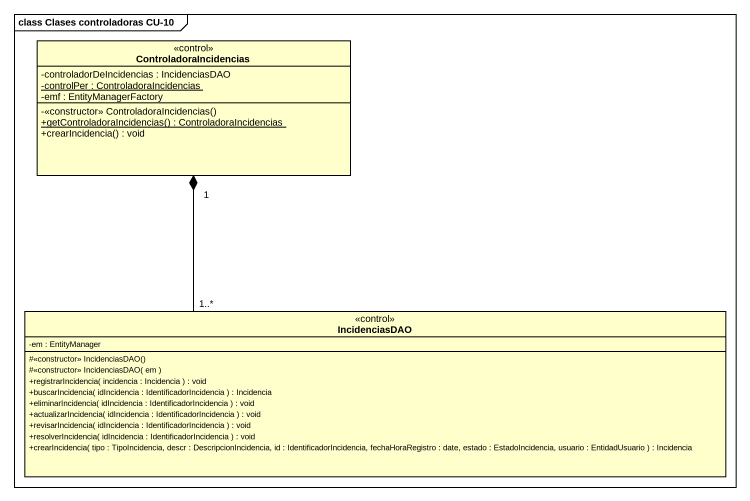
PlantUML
@startuml
mainframe class Clases controladoras CU-10
hide circle
hide empty members
skinparam classAttributeIconSize 0
class ControladoraIncidencias <<control>> {
  -controladorDeIncidencias : IncidenciasDAO
  {static} -controlPer : ControladoraIncidencias
  -emf : EntityManagerFactory
  -<<constructor>> ControladoraIncidencias()
  {static} +getControladoraIncidencias() : ControladoraIncidencias
  +crearIncidencia() : void
}
class IncidenciasDAO <<control>> {
  -em : EntityManager
  #<<constructor>> IncidenciasDAO()
  #<<constructor>> IncidenciasDAO( em )
  +registrarIncidencia( incidencia : Incidencia ) : void
  +buscarIncidencia( idIncidencia : IdentificadorIncidencia ) : Incidencia
  +eliminarIncidencia( idIncidencia : IdentificadorIncidencia ) : void
  +actualizarIncidencia( idIncidencia : IdentificadorIncidencia ) : void
  +revisarIncidencia( idIncidencia : IdentificadorIncidencia ) : void
  +resolverIncidencia( idIncidencia : IdentificadorIncidencia ) : void
  +crearIncidencia( tipo : TipoIncidencia, descr : DescripcionIncidencia, id : IdentificadorIncidencia, fechaHoraRegistro : date, estado : EstadoIncidencia, usuario : EntidadUsuario ) : Incidencia
}
ControladoraIncidencias "1" *-- "1..*" IncidenciasDAO
@enduml
